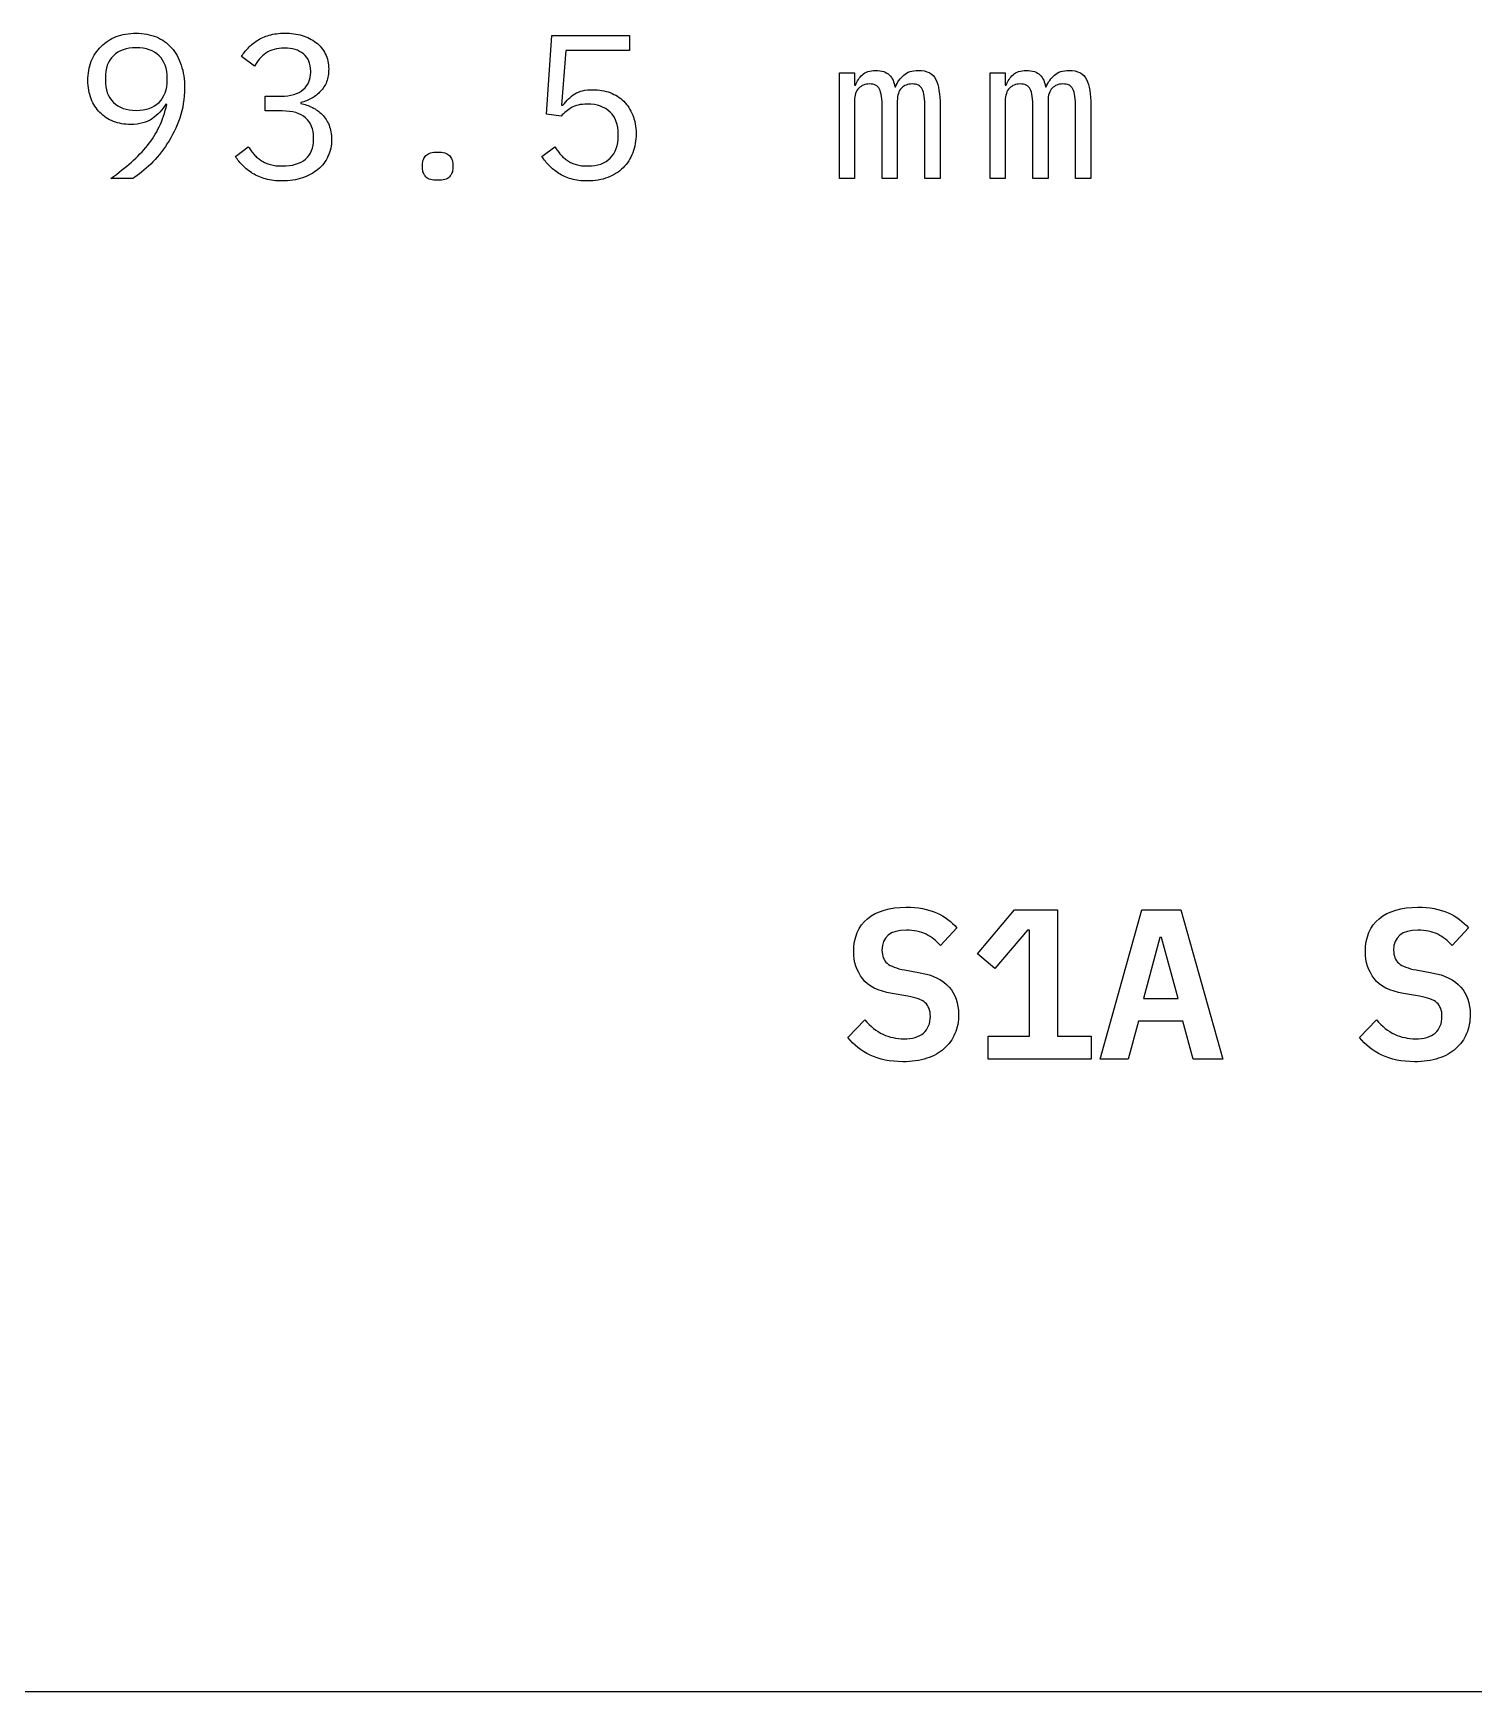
# Model space of a CAD drawing. Header units: metres. Extents: x 0 to 107, y 0 to 94.
# Drawn here: x 28.76 to 44.24, y 0 to 17.83 of the extents above; entities that cross this region are included whole.
import ezdxf

# ---------------------------------------------------------------- set-up
doc = ezdxf.new("R2010")
doc.units = ezdxf.units.M
doc.layers.add('ENGRAVE', color=7, linetype='Continuous')
doc.layers.add('OUTLINE', color=7, linetype='Continuous')

msp = doc.modelspace()

# ---------------------------------------------------------------- linework, layer by layer
at = {"layer": 'ENGRAVE'}
for points in [[(30.256, 16.737), (30.238, 16.704), (30.219, 16.672), (30.199, 16.64), (30.179, 16.61), (30.158, 16.58), (30.136, 16.551), (30.114, 16.523), (30.091, 16.496), (30.068, 16.47), (30.044, 16.445), (30.02, 16.42), (29.996, 16.397), (29.971, 16.375), (29.947, 16.354), (29.923, 16.334), (29.899, 16.315), (29.875, 16.297), (29.851, 16.281), (29.828, 16.265), (29.59, 16.265), (29.621, 16.288), (29.651, 16.31), (29.68, 16.332), (29.708, 16.354), (29.736, 16.376), (29.763, 16.398), (29.788, 16.42), (29.813, 16.441), (29.837, 16.463), (29.861, 16.485), (29.883, 16.507), (29.905, 16.529), (29.927, 16.552), (29.947, 16.574), (29.967, 16.597), (29.986, 16.621), (30.004, 16.644), (30.022, 16.668), (30.039, 16.693), (30.055, 16.717), (30.07, 16.743), (30.085, 16.768), (30.098, 16.794), (30.111, 16.821), (30.124, 16.848), (30.136, 16.876), (30.147, 16.905), (30.158, 16.934), (30.168, 16.965), (30.177, 16.996), (30.186, 17.029), (30.195, 17.062), (30.184, 17.066), (30.169, 17.043), (30.153, 17.021), (30.137, 17), (30.119, 16.98), (30.1, 16.96), (30.08, 16.942), (30.059, 16.925), (30.038, 16.909), (30.015, 16.894), (29.99, 16.881), (29.963, 16.871), (29.935, 16.862), (29.905, 16.855), (29.874, 16.85), (29.84, 16.847), (29.806, 16.846), (29.781, 16.847), (29.756, 16.848), (29.732, 16.851), (29.708, 16.854), (29.686, 16.859), (29.663, 16.865), (29.641, 16.871), (29.62, 16.879), (29.599, 16.888), (29.579, 16.897), (29.56, 16.908), (29.541, 16.919), (29.523, 16.932), (29.506, 16.945), (29.49, 16.959), (29.474, 16.974), (29.46, 16.99), (29.446, 17.006), (29.433, 17.024), (29.421, 17.042), (29.409, 17.061), (29.399, 17.08), (29.389, 17.101), (29.38, 17.122), (29.372, 17.144), (29.365, 17.167), (29.359, 17.191), (29.354, 17.215), (29.351, 17.24), (29.348, 17.266), (29.346, 17.292), (29.346, 17.319), (29.346, 17.347), (29.348, 17.374), (29.351, 17.401), (29.355, 17.427), (29.36, 17.452), (29.366, 17.477), (29.374, 17.501), (29.382, 17.525), (29.392, 17.548), (29.402, 17.57), (29.414, 17.591), (29.426, 17.612), (29.44, 17.631), (29.454, 17.65), (29.47, 17.668), (29.487, 17.685), (29.504, 17.702), (29.522, 17.717), (29.542, 17.732), (29.562, 17.745), (29.583, 17.758), (29.604, 17.769), (29.627, 17.78), (29.65, 17.79), (29.675, 17.799), (29.7, 17.806), (29.725, 17.813), (29.751, 17.818), (29.778, 17.822), (29.806, 17.825), (29.834, 17.827), (29.863, 17.827), (29.893, 17.827), (29.922, 17.825), (29.95, 17.822), (29.978, 17.817), (30.005, 17.811), (30.031, 17.804), (30.056, 17.796), (30.081, 17.787), (30.104, 17.776), (30.127, 17.764), (30.149, 17.751), (30.17, 17.737), (30.19, 17.722), (30.209, 17.706), (30.227, 17.688), (30.244, 17.67), (30.261, 17.651), (30.276, 17.63), (30.29, 17.608), (30.304, 17.586), (30.316, 17.562), (30.328, 17.537), (30.338, 17.511), (30.348, 17.484), (30.356, 17.456), (30.364, 17.428), (30.37, 17.398), (30.375, 17.368), (30.379, 17.336), (30.382, 17.304), (30.384, 17.271), (30.384, 17.238), (30.383, 17.195), (30.381, 17.153), (30.377, 17.112), (30.371, 17.071), (30.364, 17.031), (30.355, 16.992), (30.345, 16.953), (30.332, 16.915), (30.319, 16.878), (30.305, 16.842), (30.29, 16.806), (30.273, 16.771), (30.256, 16.737)], [(31.729, 17.327), (31.735, 17.351), (31.739, 17.378), (31.74, 17.405), (31.74, 17.42), (31.739, 17.45), (31.735, 17.478), (31.729, 17.504), (31.721, 17.528), (31.71, 17.55), (31.696, 17.571), (31.68, 17.589), (31.662, 17.605), (31.642, 17.62), (31.62, 17.632), (31.597, 17.643), (31.572, 17.651), (31.546, 17.658), (31.518, 17.663), (31.489, 17.666), (31.459, 17.667), (31.428, 17.666), (31.4, 17.663), (31.373, 17.659), (31.347, 17.653), (31.323, 17.646), (31.3, 17.636), (31.279, 17.626), (31.259, 17.613), (31.241, 17.599), (31.223, 17.584), (31.206, 17.568), (31.19, 17.55), (31.175, 17.532), (31.161, 17.513), (31.148, 17.492), (31.135, 17.471), (30.997, 17.577), (31.004, 17.588), (31.012, 17.6), (31.02, 17.611), (31.028, 17.622), (31.037, 17.634), (31.047, 17.645), (31.057, 17.657), (31.067, 17.668), (31.078, 17.679), (31.089, 17.69), (31.1, 17.7), (31.112, 17.71), (31.125, 17.72), (31.138, 17.73), (31.151, 17.739), (31.165, 17.748), (31.179, 17.757), (31.194, 17.765), (31.209, 17.773), (31.225, 17.78), (31.242, 17.787), (31.259, 17.794), (31.277, 17.8), (31.295, 17.805), (31.313, 17.811), (31.333, 17.815), (31.353, 17.819), (31.374, 17.822), (31.395, 17.824), (31.417, 17.826), (31.44, 17.827), (31.463, 17.827), (31.488, 17.827), (31.512, 17.826), (31.535, 17.824), (31.559, 17.821), (31.582, 17.817), (31.604, 17.813), (31.626, 17.808), (31.648, 17.802), (31.669, 17.795), (31.689, 17.788), (31.709, 17.78), (31.728, 17.771), (31.746, 17.761), (31.764, 17.751), (31.781, 17.739), (31.797, 17.727), (31.813, 17.715), (31.828, 17.701), (31.841, 17.687), (31.854, 17.672), (31.866, 17.656), (31.878, 17.64), (31.888, 17.623), (31.897, 17.605), (31.906, 17.587), (31.913, 17.568), (31.92, 17.548), (31.925, 17.528), (31.929, 17.507), (31.931, 17.485), (31.933, 17.463), (31.934, 17.44), (31.933, 17.422), (31.932, 17.404), (31.931, 17.386), (31.928, 17.369), (31.925, 17.353), (31.921, 17.337), (31.916, 17.321), (31.911, 17.306), (31.905, 17.291), (31.898, 17.277), (31.891, 17.264), (31.883, 17.25), (31.875, 17.238), (31.866, 17.226), (31.857, 17.214), (31.847, 17.203), (31.836, 17.192), (31.826, 17.181), (31.814, 17.171), (31.803, 17.162), (31.79, 17.153), (31.778, 17.144), (31.765, 17.136), (31.751, 17.128), (31.737, 17.12), (31.723, 17.113), (31.709, 17.107), (31.695, 17.101), (31.68, 17.095), (31.665, 17.09), (31.65, 17.086), (31.635, 17.082), (31.635, 17.073), (31.65, 17.069), (31.666, 17.065), (31.682, 17.061), (31.697, 17.055), (31.713, 17.05), (31.728, 17.044), (31.743, 17.037), (31.758, 17.03), (31.772, 17.022), (31.787, 17.014), (31.8, 17.005), (31.814, 16.996), (31.827, 16.986), (31.839, 16.975), (31.852, 16.964), (31.863, 16.953), (31.875, 16.941), (31.885, 16.928), (31.895, 16.915), (31.905, 16.901), (31.914, 16.886), (31.922, 16.871), (31.93, 16.855), (31.937, 16.838), (31.944, 16.821), (31.949, 16.804), (31.954, 16.786), (31.958, 16.767), (31.961, 16.747), (31.963, 16.727), (31.964, 16.707), (31.965, 16.686), (31.964, 16.661), (31.962, 16.637), (31.959, 16.614), (31.955, 16.591), (31.95, 16.568), (31.943, 16.546), (31.935, 16.525), (31.926, 16.504), (31.916, 16.484), (31.905, 16.464), (31.893, 16.446), (31.88, 16.428), (31.866, 16.41), (31.851, 16.394), (31.835, 16.378), (31.818, 16.363), (31.8, 16.349), (31.782, 16.336), (31.762, 16.323), (31.742, 16.311), (31.72, 16.3), (31.698, 16.29), (31.675, 16.281), (31.651, 16.272), (31.626, 16.264), (31.601, 16.258), (31.575, 16.252), (31.548, 16.247), (31.521, 16.244), (31.492, 16.241), (31.464, 16.239), (31.434, 16.239), (31.409, 16.239), (31.385, 16.24), (31.362, 16.242), (31.339, 16.244), (31.317, 16.248), (31.296, 16.251), (31.275, 16.256), (31.255, 16.261), (31.236, 16.267), (31.217, 16.273), (31.199, 16.28), (31.181, 16.287), (31.164, 16.294), (31.148, 16.303), (31.132, 16.311), (31.116, 16.32), (31.102, 16.33), (31.087, 16.34), (31.073, 16.35), (31.06, 16.36), (31.047, 16.371), (31.034, 16.381), (31.022, 16.393), (31.011, 16.404), (31, 16.416), (30.989, 16.427), (30.978, 16.439), (30.968, 16.451), (30.958, 16.463), (30.949, 16.476), (30.94, 16.488), (30.931, 16.501), (31.069, 16.606), (31.077, 16.595), (31.085, 16.584), (31.093, 16.573), (31.101, 16.562), (31.109, 16.552), (31.117, 16.542), (31.125, 16.532), (31.133, 16.523), (31.141, 16.514), (31.15, 16.505), (31.159, 16.496), (31.168, 16.488), (31.178, 16.48), (31.188, 16.472), (31.198, 16.465), (31.209, 16.458), (31.22, 16.451), (31.231, 16.445), (31.243, 16.439), (31.255, 16.433), (31.267, 16.428), (31.28, 16.423), (31.293, 16.419), (31.307, 16.415), (31.321, 16.411), (31.335, 16.408), (31.35, 16.406), (31.366, 16.403), (31.382, 16.402), (31.399, 16.401), (31.416, 16.4), (31.434, 16.4), (31.474, 16.401), (31.511, 16.404), (31.546, 16.41), (31.578, 16.418), (31.608, 16.429), (31.636, 16.442), (31.661, 16.457), (31.684, 16.474), (31.704, 16.494), (31.722, 16.516), (31.737, 16.539), (31.749, 16.565), (31.759, 16.593), (31.766, 16.622), (31.77, 16.654), (31.771, 16.688), (31.771, 16.705), (31.77, 16.739), (31.766, 16.77), (31.759, 16.799), (31.75, 16.826), (31.738, 16.852), (31.723, 16.875), (31.706, 16.897), (31.686, 16.917), (31.664, 16.934), (31.639, 16.949), (31.611, 16.962), (31.58, 16.973), (31.547, 16.981), (31.512, 16.987), (31.473, 16.99), (31.432, 16.991), (31.25, 16.991), (31.25, 17.15), (31.419, 17.15), (31.458, 17.151), (31.494, 17.154), (31.528, 17.16), (31.559, 17.168), (31.588, 17.178), (31.615, 17.19), (31.639, 17.205), (31.66, 17.221), (31.679, 17.24), (31.695, 17.26), (31.709, 17.281), (31.72, 17.303), (31.729, 17.327)], [(30.185, 17.219), (30.192, 17.252), (30.196, 17.288), (30.197, 17.326), (30.197, 17.343), (30.196, 17.381), (30.192, 17.417), (30.185, 17.451), (30.175, 17.482), (30.163, 17.511), (30.148, 17.538), (30.131, 17.563), (30.11, 17.585), (30.087, 17.605), (30.062, 17.623), (30.035, 17.638), (30.005, 17.65), (29.974, 17.659), (29.94, 17.666), (29.903, 17.67), (29.865, 17.671), (29.826, 17.67), (29.79, 17.666), (29.756, 17.659), (29.724, 17.65), (29.695, 17.638), (29.668, 17.623), (29.643, 17.605), (29.62, 17.585), (29.599, 17.563), (29.582, 17.538), (29.567, 17.511), (29.554, 17.482), (29.545, 17.451), (29.538, 17.417), (29.534, 17.381), (29.533, 17.343), (29.533, 17.326), (29.534, 17.288), (29.538, 17.252), (29.545, 17.219), (29.554, 17.187), (29.567, 17.158), (29.582, 17.131), (29.599, 17.106), (29.62, 17.084), (29.643, 17.064), (29.668, 17.046), (29.695, 17.031), (29.724, 17.019), (29.756, 17.01), (29.79, 17.003), (29.826, 16.999), (29.865, 16.998), (29.903, 16.999), (29.94, 17.003), (29.974, 17.01), (30.005, 17.019), (30.035, 17.031), (30.062, 17.046), (30.087, 17.064), (30.11, 17.084), (30.131, 17.106), (30.148, 17.131), (30.163, 17.158), (30.175, 17.187), (30.185, 17.219)], [(34.58, 17.175), (34.598, 17.186), (34.618, 17.195), (34.64, 17.203), (34.663, 17.209), (34.688, 17.214), (34.715, 17.217), (34.743, 17.219), (34.773, 17.22), (34.798, 17.22), (34.823, 17.218), (34.847, 17.216), (34.87, 17.212), (34.893, 17.208), (34.916, 17.202), (34.938, 17.196), (34.959, 17.188), (34.98, 17.18), (35, 17.17), (35.02, 17.16), (35.038, 17.149), (35.056, 17.137), (35.073, 17.124), (35.09, 17.11), (35.106, 17.095), (35.121, 17.079), (35.135, 17.062), (35.148, 17.045), (35.161, 17.027), (35.172, 17.008), (35.183, 16.988), (35.193, 16.968), (35.202, 16.946), (35.211, 16.924), (35.218, 16.901), (35.224, 16.878), (35.229, 16.853), (35.233, 16.828), (35.235, 16.802), (35.237, 16.775), (35.238, 16.747), (35.237, 16.719), (35.235, 16.692), (35.233, 16.666), (35.229, 16.64), (35.224, 16.614), (35.218, 16.589), (35.211, 16.565), (35.202, 16.541), (35.193, 16.519), (35.183, 16.496), (35.171, 16.475), (35.159, 16.455), (35.145, 16.435), (35.131, 16.416), (35.115, 16.398), (35.099, 16.381), (35.081, 16.365), (35.063, 16.349), (35.044, 16.335), (35.024, 16.321), (35.003, 16.309), (34.981, 16.297), (34.958, 16.286), (34.934, 16.276), (34.909, 16.268), (34.884, 16.26), (34.858, 16.254), (34.831, 16.248), (34.803, 16.244), (34.774, 16.241), (34.744, 16.24), (34.714, 16.239), (34.69, 16.239), (34.667, 16.24), (34.644, 16.242), (34.622, 16.244), (34.601, 16.248), (34.581, 16.251), (34.561, 16.256), (34.541, 16.261), (34.523, 16.267), (34.504, 16.273), (34.487, 16.28), (34.47, 16.287), (34.453, 16.294), (34.437, 16.303), (34.422, 16.311), (34.407, 16.32), (34.393, 16.33), (34.379, 16.34), (34.365, 16.35), (34.352, 16.36), (34.34, 16.371), (34.328, 16.381), (34.316, 16.393), (34.305, 16.404), (34.294, 16.416), (34.283, 16.427), (34.273, 16.439), (34.263, 16.451), (34.253, 16.463), (34.244, 16.476), (34.234, 16.488), (34.226, 16.501), (34.364, 16.606), (34.372, 16.595), (34.38, 16.584), (34.387, 16.573), (34.395, 16.562), (34.403, 16.552), (34.411, 16.542), (34.419, 16.532), (34.427, 16.523), (34.435, 16.514), (34.443, 16.505), (34.452, 16.496), (34.461, 16.488), (34.471, 16.48), (34.48, 16.472), (34.49, 16.465), (34.501, 16.458), (34.511, 16.451), (34.522, 16.445), (34.533, 16.439), (34.545, 16.433), (34.557, 16.428), (34.569, 16.423), (34.582, 16.419), (34.595, 16.415), (34.609, 16.411), (34.623, 16.408), (34.637, 16.406), (34.652, 16.403), (34.668, 16.402), (34.684, 16.401), (34.701, 16.4), (34.718, 16.4), (34.757, 16.401), (34.793, 16.405), (34.827, 16.412), (34.858, 16.421), (34.888, 16.433), (34.915, 16.448), (34.939, 16.465), (34.961, 16.485), (34.981, 16.508), (34.999, 16.532), (35.013, 16.559), (35.025, 16.588), (35.034, 16.618), (35.041, 16.651), (35.045, 16.686), (35.046, 16.723), (35.046, 16.741), (35.045, 16.777), (35.041, 16.812), (35.034, 16.845), (35.025, 16.876), (35.013, 16.905), (34.998, 16.931), (34.98, 16.956), (34.96, 16.978), (34.938, 16.998), (34.913, 17.016), (34.885, 17.03), (34.856, 17.043), (34.824, 17.052), (34.79, 17.059), (34.753, 17.063), (34.714, 17.064), (34.687, 17.063), (34.662, 17.062), (34.638, 17.059), (34.616, 17.055), (34.596, 17.049), (34.577, 17.043), (34.559, 17.035), (34.543, 17.027), (34.528, 17.017), (34.514, 17.007), (34.499, 16.996), (34.485, 16.985), (34.472, 16.973), (34.458, 16.961), (34.445, 16.948), (34.432, 16.934), (34.276, 16.956), (34.331, 17.801), (35.167, 17.801), (35.167, 17.64), (34.481, 17.64), (34.437, 17.053), (34.452, 17.053), (34.467, 17.072), (34.482, 17.089), (34.497, 17.106), (34.513, 17.122), (34.529, 17.137), (34.545, 17.151), (34.562, 17.163), (34.58, 17.175)], [(37.67, 17.381), (37.683, 17.392), (37.697, 17.401), (37.713, 17.409), (37.73, 17.415), (37.749, 17.42), (37.769, 17.424), (37.79, 17.426), (37.813, 17.427), (37.837, 17.426), (37.859, 17.424), (37.88, 17.42), (37.9, 17.415), (37.917, 17.408), (37.933, 17.399), (37.948, 17.389), (37.961, 17.377), (37.972, 17.365), (37.982, 17.351), (37.992, 17.336), (38, 17.321), (38.006, 17.304), (38.012, 17.287), (38.017, 17.268), (38.02, 17.249), (38.027, 17.249), (38.035, 17.268), (38.044, 17.286), (38.053, 17.303), (38.064, 17.319), (38.075, 17.335), (38.088, 17.349), (38.101, 17.363), (38.115, 17.376), (38.13, 17.388), (38.146, 17.399), (38.164, 17.407), (38.183, 17.414), (38.203, 17.42), (38.225, 17.424), (38.248, 17.426), (38.273, 17.427), (38.306, 17.425), (38.337, 17.421), (38.364, 17.413), (38.389, 17.403), (38.411, 17.389), (38.43, 17.373), (38.446, 17.353), (38.459, 17.33), (38.47, 17.305), (38.48, 17.277), (38.488, 17.246), (38.494, 17.212), (38.5, 17.177), (38.503, 17.138), (38.505, 17.097), (38.506, 17.053), (38.506, 16.265), (38.343, 16.265), (38.343, 17.024), (38.343, 17.059), (38.342, 17.091), (38.339, 17.121), (38.336, 17.147), (38.332, 17.171), (38.327, 17.192), (38.321, 17.21), (38.314, 17.226), (38.305, 17.239), (38.296, 17.25), (38.284, 17.26), (38.272, 17.268), (38.257, 17.274), (38.241, 17.278), (38.224, 17.281), (38.205, 17.282), (38.188, 17.281), (38.171, 17.279), (38.156, 17.275), (38.141, 17.27), (38.127, 17.264), (38.114, 17.256), (38.102, 17.247), (38.09, 17.237), (38.08, 17.225), (38.071, 17.211), (38.064, 17.196), (38.057, 17.18), (38.053, 17.162), (38.049, 17.142), (38.047, 17.122), (38.046, 17.099), (38.046, 16.265), (37.884, 16.265), (37.884, 17.024), (37.883, 17.059), (37.882, 17.091), (37.879, 17.121), (37.876, 17.147), (37.872, 17.171), (37.867, 17.192), (37.861, 17.21), (37.854, 17.226), (37.846, 17.239), (37.836, 17.25), (37.825, 17.26), (37.812, 17.268), (37.798, 17.274), (37.783, 17.278), (37.766, 17.281), (37.747, 17.282), (37.73, 17.281), (37.714, 17.279), (37.698, 17.275), (37.683, 17.27), (37.669, 17.264), (37.656, 17.256), (37.643, 17.247), (37.632, 17.237), (37.621, 17.225), (37.612, 17.211), (37.604, 17.196), (37.598, 17.18), (37.593, 17.162), (37.589, 17.142), (37.587, 17.122), (37.587, 17.099), (37.587, 16.265), (37.424, 16.265), (37.424, 17.401), (37.587, 17.401), (37.587, 17.269), (37.595, 17.269), (37.602, 17.285), (37.61, 17.3), (37.618, 17.315), (37.627, 17.33), (37.637, 17.343), (37.647, 17.356), (37.658, 17.369), (37.67, 17.381)], [(39.29, 17.381), (39.303, 17.392), (39.317, 17.401), (39.333, 17.409), (39.35, 17.415), (39.369, 17.42), (39.389, 17.424), (39.41, 17.426), (39.433, 17.427), (39.457, 17.426), (39.479, 17.424), (39.5, 17.42), (39.52, 17.415), (39.537, 17.408), (39.553, 17.399), (39.568, 17.389), (39.581, 17.377), (39.592, 17.365), (39.602, 17.351), (39.612, 17.336), (39.62, 17.321), (39.626, 17.304), (39.632, 17.287), (39.637, 17.268), (39.64, 17.249), (39.647, 17.249), (39.655, 17.268), (39.664, 17.286), (39.673, 17.303), (39.684, 17.319), (39.695, 17.335), (39.708, 17.349), (39.721, 17.363), (39.735, 17.376), (39.75, 17.388), (39.766, 17.399), (39.784, 17.407), (39.803, 17.414), (39.823, 17.42), (39.845, 17.424), (39.868, 17.426), (39.893, 17.427), (39.926, 17.425), (39.957, 17.421), (39.984, 17.413), (40.009, 17.403), (40.031, 17.389), (40.05, 17.373), (40.066, 17.353), (40.079, 17.33), (40.09, 17.305), (40.1, 17.277), (40.108, 17.246), (40.114, 17.212), (40.12, 17.177), (40.123, 17.138), (40.125, 17.097), (40.126, 17.053), (40.126, 16.265), (39.963, 16.265), (39.963, 17.024), (39.963, 17.059), (39.962, 17.091), (39.959, 17.121), (39.956, 17.147), (39.952, 17.171), (39.947, 17.192), (39.941, 17.21), (39.934, 17.226), (39.925, 17.239), (39.916, 17.25), (39.904, 17.26), (39.892, 17.268), (39.877, 17.274), (39.861, 17.278), (39.844, 17.281), (39.825, 17.282), (39.808, 17.281), (39.791, 17.279), (39.776, 17.275), (39.761, 17.27), (39.747, 17.264), (39.734, 17.256), (39.722, 17.247), (39.71, 17.237), (39.7, 17.225), (39.691, 17.211), (39.684, 17.196), (39.677, 17.18), (39.673, 17.162), (39.669, 17.142), (39.667, 17.122), (39.666, 17.099), (39.666, 16.265), (39.504, 16.265), (39.504, 17.024), (39.503, 17.059), (39.502, 17.091), (39.499, 17.121), (39.496, 17.147), (39.492, 17.171), (39.487, 17.192), (39.481, 17.21), (39.474, 17.226), (39.466, 17.239), (39.456, 17.25), (39.445, 17.26), (39.432, 17.268), (39.418, 17.274), (39.403, 17.278), (39.386, 17.281), (39.367, 17.282), (39.35, 17.281), (39.334, 17.279), (39.318, 17.275), (39.303, 17.27), (39.289, 17.264), (39.276, 17.256), (39.263, 17.247), (39.252, 17.237), (39.241, 17.225), (39.232, 17.211), (39.224, 17.196), (39.218, 17.18), (39.213, 17.162), (39.209, 17.142), (39.207, 17.122), (39.207, 17.099), (39.207, 16.265), (39.044, 16.265), (39.044, 17.401), (39.207, 17.401), (39.207, 17.269), (39.215, 17.269), (39.222, 17.285), (39.23, 17.3), (39.238, 17.315), (39.247, 17.33), (39.257, 17.343), (39.267, 17.356), (39.278, 17.369), (39.29, 17.381)], [(32.956, 16.314), (32.951, 16.325), (32.947, 16.337), (32.944, 16.35), (32.943, 16.364), (32.942, 16.378), (32.942, 16.417), (32.943, 16.431), (32.944, 16.445), (32.947, 16.457), (32.951, 16.469), (32.956, 16.481), (32.963, 16.492), (32.97, 16.502), (32.978, 16.512), (32.988, 16.521), (33, 16.528), (33.013, 16.535), (33.028, 16.54), (33.045, 16.544), (33.063, 16.547), (33.083, 16.549), (33.105, 16.549), (33.127, 16.549), (33.147, 16.547), (33.165, 16.544), (33.182, 16.54), (33.197, 16.535), (33.21, 16.528), (33.222, 16.521), (33.231, 16.512), (33.24, 16.502), (33.247, 16.492), (33.254, 16.481), (33.259, 16.469), (33.263, 16.457), (33.265, 16.445), (33.267, 16.431), (33.268, 16.417), (33.268, 16.378), (33.267, 16.364), (33.265, 16.35), (33.263, 16.337), (33.259, 16.325), (33.254, 16.314), (33.247, 16.303), (33.24, 16.293), (33.231, 16.283), (33.222, 16.274), (33.21, 16.267), (33.197, 16.26), (33.182, 16.255), (33.165, 16.251), (33.147, 16.248), (33.127, 16.246), (33.105, 16.246), (33.083, 16.246), (33.063, 16.248), (33.045, 16.251), (33.028, 16.255), (33.013, 16.26), (33, 16.267), (32.988, 16.274), (32.978, 16.283), (32.97, 16.293), (32.963, 16.303), (32.956, 16.314)], [(37.791, 6.827), (37.754, 6.844), (37.718, 6.862), (37.684, 6.882), (37.652, 6.904), (37.621, 6.927), (37.592, 6.951), (37.565, 6.977), (37.539, 7.004), (37.515, 7.032), (37.697, 7.221), (37.72, 7.196), (37.743, 7.173), (37.767, 7.151), (37.791, 7.131), (37.815, 7.113), (37.84, 7.096), (37.866, 7.081), (37.892, 7.068), (37.918, 7.056), (37.945, 7.046), (37.972, 7.038), (38, 7.031), (38.028, 7.025), (38.057, 7.022), (38.086, 7.019), (38.116, 7.019), (38.149, 7.019), (38.181, 7.022), (38.21, 7.027), (38.238, 7.034), (38.263, 7.043), (38.287, 7.053), (38.308, 7.066), (38.327, 7.081), (38.345, 7.097), (38.36, 7.115), (38.372, 7.135), (38.383, 7.157), (38.391, 7.18), (38.396, 7.205), (38.4, 7.232), (38.401, 7.26), (38.4, 7.283), (38.398, 7.305), (38.393, 7.326), (38.387, 7.345), (38.379, 7.362), (38.37, 7.378), (38.359, 7.393), (38.346, 7.406), (38.331, 7.418), (38.313, 7.429), (38.294, 7.439), (38.272, 7.448), (38.247, 7.457), (38.22, 7.464), (38.191, 7.471), (38.159, 7.476), (37.989, 7.504), (37.935, 7.515), (37.886, 7.529), (37.84, 7.545), (37.798, 7.564), (37.761, 7.585), (37.727, 7.61), (37.697, 7.636), (37.672, 7.666), (37.65, 7.697), (37.631, 7.73), (37.614, 7.765), (37.601, 7.8), (37.591, 7.837), (37.583, 7.876), (37.579, 7.916), (37.578, 7.957), (37.58, 8.013), (37.587, 8.065), (37.599, 8.114), (37.615, 8.16), (37.636, 8.203), (37.662, 8.242), (37.692, 8.278), (37.727, 8.31), (37.766, 8.339), (37.809, 8.364), (37.855, 8.385), (37.905, 8.402), (37.959, 8.416), (38.016, 8.425), (38.077, 8.431), (38.141, 8.433), (38.187, 8.432), (38.232, 8.429), (38.275, 8.425), (38.317, 8.418), (38.357, 8.41), (38.395, 8.399), (38.431, 8.387), (38.467, 8.373), (38.5, 8.358), (38.532, 8.341), (38.562, 8.322), (38.59, 8.302), (38.616, 8.281), (38.641, 8.259), (38.665, 8.235), (38.686, 8.21), (38.509, 8.021), (38.493, 8.04), (38.475, 8.057), (38.457, 8.074), (38.438, 8.089), (38.419, 8.104), (38.398, 8.118), (38.377, 8.13), (38.355, 8.142), (38.332, 8.153), (38.308, 8.162), (38.283, 8.169), (38.257, 8.176), (38.23, 8.181), (38.202, 8.184), (38.173, 8.186), (38.143, 8.187), (38.082, 8.184), (38.029, 8.173), (37.984, 8.156), (37.947, 8.133), (37.918, 8.102), (37.898, 8.065), (37.885, 8.021), (37.881, 7.971), (37.882, 7.948), (37.885, 7.927), (37.889, 7.908), (37.895, 7.89), (37.903, 7.873), (37.912, 7.857), (37.923, 7.843), (37.936, 7.83), (37.951, 7.819), (37.969, 7.808), (37.989, 7.798), (38.011, 7.788), (38.036, 7.78), (38.063, 7.772), (38.093, 7.765), (38.125, 7.759), (38.293, 7.729), (38.343, 7.718), (38.391, 7.705), (38.435, 7.689), (38.475, 7.671), (38.512, 7.651), (38.546, 7.628), (38.576, 7.603), (38.603, 7.575), (38.627, 7.545), (38.648, 7.514), (38.665, 7.48), (38.679, 7.444), (38.69, 7.406), (38.698, 7.366), (38.703, 7.325), (38.705, 7.281), (38.704, 7.253), (38.702, 7.226), (38.699, 7.199), (38.695, 7.173), (38.689, 7.147), (38.683, 7.123), (38.675, 7.098), (38.665, 7.075), (38.655, 7.052), (38.644, 7.03), (38.631, 7.009), (38.617, 6.988), (38.602, 6.968), (38.586, 6.949), (38.569, 6.931), (38.55, 6.914), (38.531, 6.897), (38.51, 6.882), (38.489, 6.867), (38.466, 6.854), (38.442, 6.841), (38.417, 6.83), (38.39, 6.819), (38.363, 6.809), (38.335, 6.801), (38.305, 6.793), (38.275, 6.787), (38.243, 6.782), (38.211, 6.778), (38.177, 6.775), (38.142, 6.773), (38.107, 6.772), (38.056, 6.774), (38.007, 6.777), (37.96, 6.782), (37.915, 6.79), (37.872, 6.8), (37.83, 6.813), (37.791, 6.827)], [(39.767, 7.046), (40.131, 7.046), (40.131, 6.8), (39.024, 6.8), (39.024, 7.046), (39.466, 7.046), (39.466, 8.187), (39.445, 8.187), (39.096, 7.773), (38.907, 7.932), (39.305, 8.405), (39.767, 8.405), (39.767, 7.046)], [(40.639, 7.207), (40.528, 6.8), (40.225, 6.8), (40.676, 8.405), (41.094, 8.405), (41.547, 6.8), (41.228, 6.8), (41.115, 7.207), (40.639, 7.207)], [(43.254, 6.844), (43.218, 6.862), (43.184, 6.882), (43.152, 6.904), (43.121, 6.927), (43.092, 6.951), (43.065, 6.977), (43.039, 7.004), (43.015, 7.032), (43.197, 7.221), (43.22, 7.196), (43.243, 7.173), (43.267, 7.151), (43.291, 7.131), (43.315, 7.113), (43.34, 7.096), (43.366, 7.081), (43.392, 7.068), (43.418, 7.056), (43.445, 7.046), (43.472, 7.038), (43.5, 7.031), (43.528, 7.025), (43.557, 7.022), (43.586, 7.019), (43.616, 7.019), (43.649, 7.019), (43.681, 7.022), (43.71, 7.027), (43.738, 7.034), (43.763, 7.043), (43.787, 7.053), (43.808, 7.066), (43.827, 7.081), (43.845, 7.097), (43.86, 7.115), (43.872, 7.135), (43.883, 7.157), (43.891, 7.18), (43.896, 7.205), (43.9, 7.232), (43.901, 7.26), (43.9, 7.283), (43.898, 7.305), (43.893, 7.326), (43.887, 7.345), (43.879, 7.362), (43.87, 7.378), (43.859, 7.393), (43.846, 7.406), (43.831, 7.418), (43.813, 7.429), (43.794, 7.439), (43.772, 7.448), (43.747, 7.457), (43.72, 7.464), (43.691, 7.471), (43.659, 7.476), (43.489, 7.504), (43.435, 7.515), (43.386, 7.529), (43.34, 7.545), (43.298, 7.564), (43.261, 7.585), (43.227, 7.61), (43.197, 7.636), (43.172, 7.666), (43.15, 7.697), (43.131, 7.73), (43.114, 7.765), (43.101, 7.8), (43.091, 7.837), (43.083, 7.876), (43.079, 7.916), (43.078, 7.957), (43.08, 8.013), (43.087, 8.065), (43.099, 8.114), (43.115, 8.16), (43.136, 8.203), (43.162, 8.242), (43.192, 8.278), (43.227, 8.31), (43.266, 8.339), (43.309, 8.364), (43.355, 8.385), (43.405, 8.402), (43.459, 8.416), (43.516, 8.425), (43.577, 8.431), (43.641, 8.433), (43.687, 8.432), (43.732, 8.429), (43.775, 8.425), (43.817, 8.418), (43.857, 8.41), (43.895, 8.399), (43.931, 8.387), (43.967, 8.373), (44, 8.358), (44.032, 8.341), (44.062, 8.322), (44.09, 8.302), (44.116, 8.281), (44.141, 8.259), (44.165, 8.235), (44.186, 8.21), (44.009, 8.021), (43.993, 8.04), (43.975, 8.057), (43.957, 8.074), (43.938, 8.089), (43.919, 8.104), (43.898, 8.118), (43.877, 8.13), (43.855, 8.142), (43.832, 8.153), (43.808, 8.162), (43.783, 8.169), (43.757, 8.176), (43.73, 8.181), (43.702, 8.184), (43.673, 8.186), (43.643, 8.187), (43.582, 8.184), (43.529, 8.173), (43.484, 8.156), (43.447, 8.133), (43.418, 8.102), (43.398, 8.065), (43.385, 8.021), (43.381, 7.971), (43.382, 7.948), (43.385, 7.927), (43.389, 7.908), (43.395, 7.89), (43.403, 7.873), (43.412, 7.857), (43.423, 7.843), (43.436, 7.83), (43.451, 7.819), (43.469, 7.808), (43.489, 7.798), (43.511, 7.788), (43.536, 7.78), (43.563, 7.772), (43.593, 7.765), (43.625, 7.759), (43.793, 7.729), (43.843, 7.718), (43.891, 7.705), (43.935, 7.689), (43.975, 7.671), (44.012, 7.651), (44.046, 7.628), (44.076, 7.603), (44.103, 7.575), (44.127, 7.545), (44.148, 7.514), (44.165, 7.48), (44.179, 7.444), (44.19, 7.406), (44.198, 7.366), (44.203, 7.325), (44.205, 7.281), (44.204, 7.253), (44.202, 7.226), (44.199, 7.199), (44.195, 7.173), (44.189, 7.147), (44.183, 7.123), (44.175, 7.098), (44.165, 7.075), (44.155, 7.052), (44.144, 7.03), (44.131, 7.009), (44.117, 6.988), (44.102, 6.968), (44.086, 6.949), (44.069, 6.931), (44.05, 6.914), (44.031, 6.897), (44.01, 6.882), (43.989, 6.867), (43.966, 6.854), (43.942, 6.841), (43.917, 6.83), (43.89, 6.819), (43.863, 6.809), (43.835, 6.801), (43.805, 6.793), (43.775, 6.787), (43.743, 6.782), (43.711, 6.778), (43.677, 6.775), (43.642, 6.773), (43.607, 6.772), (43.556, 6.774), (43.507, 6.777), (43.46, 6.782), (43.415, 6.79), (43.372, 6.8), (43.33, 6.813), (43.291, 6.827), (43.254, 6.844)], [(40.692, 7.453), (41.064, 7.453), (40.887, 8.109), (40.869, 8.109), (40.692, 7.453)]]:
    msp.add_lwpolyline(points, close=True, dxfattribs=at)
at = {"layer": 'OUTLINE'}
msp.add_lwpolyline([(78.657, 0), (28.352, 0)], dxfattribs=at)

doc.saveas('drawing.dxf')
